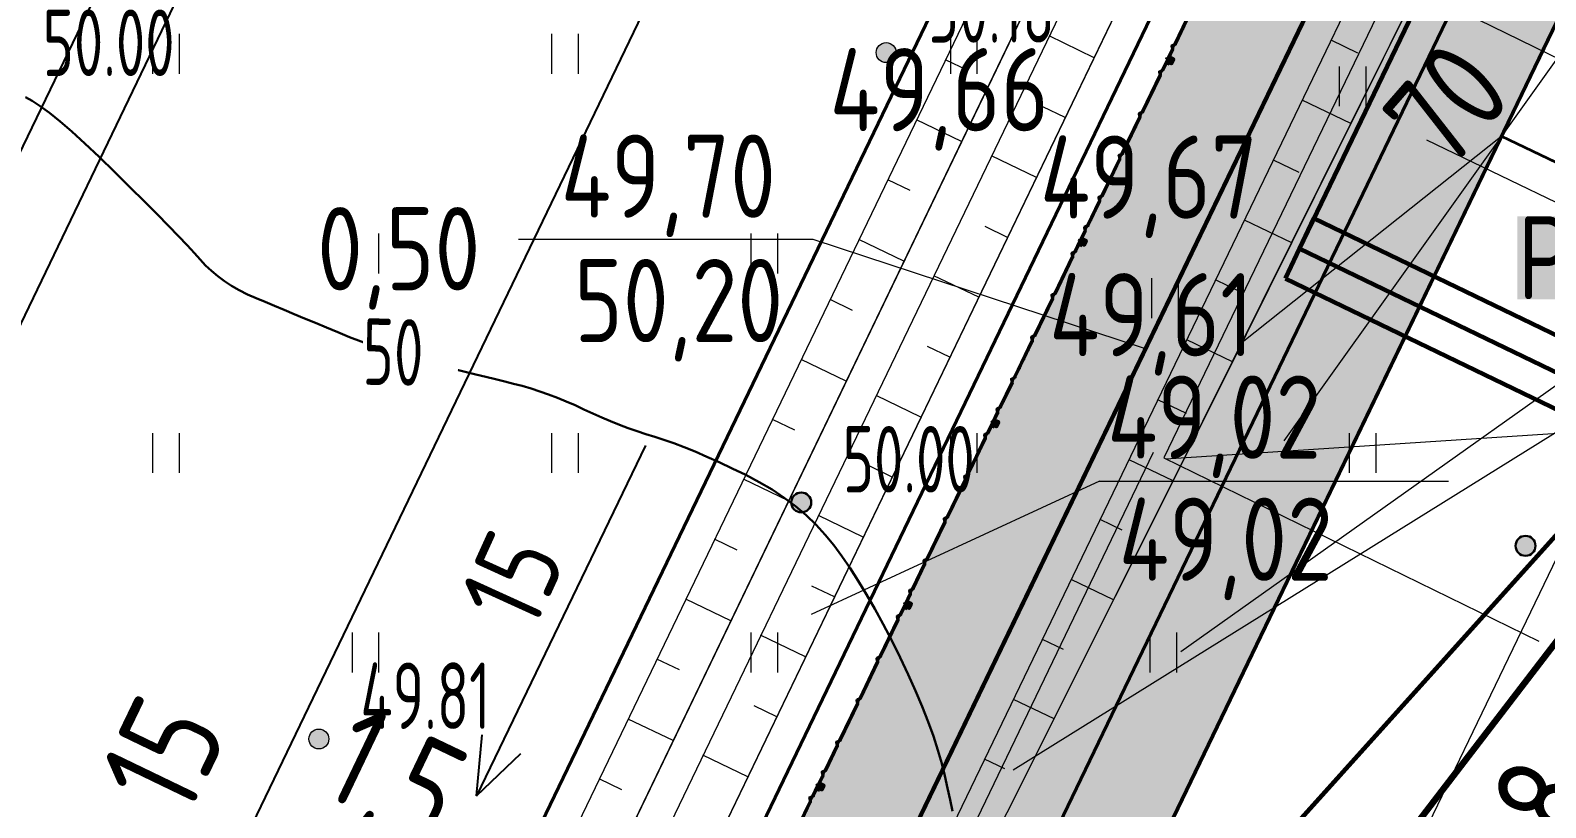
# Model space of a CAD drawing. Extents: x 1098675 to 1099684, y 381052 to 381453.
# Drawn here: x 1099215.96 to 1099238.75, y 381366.97 to 381378.65 of the extents above; entities that cross this region are included whole.
import ezdxf
from ezdxf.enums import TextEntityAlignment as Align

# ---------------------------------------------------------------- set-up
doc = ezdxf.new("R2010")
doc.units = 0
doc.header["$MEASUREMENT"] = 0
doc.set_wipeout_variables(frame=1)
doc.header["$PDMODE"] = 34
doc.header["$PDSIZE"] = -1
doc.linetypes.add('Территория ПС Мелитопольская$0$GOST2.303 5', pattern=[24, 20, -1.5, 1, -1.5])
doc.layers.get('0').update_dxf_attribs({"linetype": 'CONTINUOUS', "lineweight": 0})
doc.layers.get('Defpoints').update_dxf_attribs({"color": 252, "linetype": 'CONTINUOUS'})
for name, color, linetype, lineweight in [('Горизонтали утолщенные', 32, 'CONTINUOUS', 30), ('ГП', 7, 'CONTINUOUS', 20), ('ГП-ВП', 7, 'CONTINUOUS', 20), ('ГП-ВП вар.1', 7, 'CONTINUOUS', 0), ('ГП-площади', 252, 'CONTINUOUS', 0), ('ГП_БЛАГОУСТРОЙСТВО_ огражднение', 5, 'ограждение2', 30), ('ГП_БЛАГОУСТРОЙСТВО_озеленение', 73, 'CONTINUOUS', 5), ('ГП_БЛАГОУСТРОЙСТВО_проезд', 7, 'CONTINUOUS', 40), ('ГП_БЛАГОУСТРОЙСТВО_тропа обхода по смежному титулу', 56, 'CONTINUOUS', 20), ('ГП_ГРАНИЦА_проект работ', 12, 'МИП_Граница_работ', 40), ('ГП_ТЕКСТ_размеры', 7, 'CONTINUOUS', 5), ('Разбивочный Благоустройство', 7, 'CONTINUOUS', 20), ('Съемка', 253, 'CONTINUOUS', 20), ('Территория ПС Мелитопольская$0$0.2 Внешнее ограждение', 5, 'CONTINUOUS', 40), ('Тропа обхода предв.', 7, 'CONTINUOUS', 0)]:
    doc.layers.add(name, color=color, linetype=linetype, lineweight=lineweight)
for name, color, linetype in [('ГП_Текст', 7, 'CONTINUOUS'), ('Территория ПС Мелитопольская$0$0.4 Тропа обхода', 8, 'CONTINUOUS'), ('Территория ПС Мелитопольская$0$3_Осевая', 3, 'Территория ПС Мелитопольская$0$GOST2.303 5'), ('Территория ПС Мелитопольская$0$5_Заштрих', 6, 'CONTINUOUS')]:
    doc.layers.add(name, color=color, linetype=linetype)
doc.styles.add('GOST 2.304', font='GOST2304A.ttf', dxfattribs={"height": 1.25})
doc.styles.add('TOPO_D431', font='GOST2304A.ttf')
doc.styles.add('БЭИП (ГОСТ 2.304)', font='GOST2304A.ttf', dxfattribs={"height": 1.25})
doc.styles.add('ГОСТ', font='GOST2304A.ttf', dxfattribs={"height": 2.5})
doc.styles.add('ГОСТ 2.304', font='GOST2304A.ttf')
doc.styles.add('Территория ПС Мелитопольская$0$Standard', font='GOST2304A.ttf')
doc.linetypes.add('МИП_Граница_работ', pattern='A,10,-1.197667,[133,ltypeshp,S=0.35,R=0,X=0,Y=0],-0.044784,[133,ltypeshp,S=0.3,R=0,X=0,Y=0],-0.054403,[133,ltypeshp,S=0.24,R=0,X=0,Y=0],-0.071522,[133,ltypeshp,S=0.17,R=0,X=0,Y=0],-0.071361,[133,ltypeshp,S=0.1,R=0,X=0,Y=0],-1.662597,[133,ltypeshp,S=0.35,R=0,X=0,Y=0],-0.044784,[133,ltypeshp,S=0.3,R=0,X=0,Y=0],-0.054403,[133,ltypeshp,S=0.24,R=0,X=0,Y=0],-0.071522,[133,ltypeshp,S=0.17,R=0,X=0,Y=0],-0.071361,[133,ltypeshp,S=0.1,R=0,X=0,Y=0],-1.655597', length=15.000001)
doc.linetypes.add('ограждение2', pattern='A,0.25,-0.1,[132,ltypeshp.shx,S=0.1,R=0,X=-0.1,Y=0],-0.1,1', length=1.45)
doc.dimstyles.new('ISO-25', dxfattribs={"dimtxt": 1.5, "dimasz": 1.5, "dimexe": 1.25, "dimexo": 0, "dimtad": 1, "dimtxsty": 'TOPO_D431', "dimcen": 2.5, "dimazin": 0, "dimtfac": 1, "dimtmove": 0, "dimatfit": 3, "dimfxl": 1, "dimarcsym": 0})

# ---------------------------------------------------------------- blocks, each defined once
blk = doc.blocks.new('*D4')
at = {"layer": 'Defpoints', "color": 0, "linetype": 'Continuous', "lineweight": 60, "transparency": 16777216}
for p in [(1099229.137, 381361.951), (1099228.924, 381361.504), (1099230.277, 381360.857)]:
    blk.add_point(p, dxfattribs=at)
at = {"layer": 'Разбивочный Благоустройство', "color": 0, "linetype": 'Continuous', "lineweight": -2, "transparency": 16777216}
for p, q in [((1099227.784, 381362.598), (1099219.41, 381366.601)), ((1099228.924, 381361.504), (1099229.676, 381363.078)), ((1099230.277, 381360.857), (1099231.03, 381362.431)), ((1099230.491, 381361.304), (1099229.137, 381361.951)), ((1099231.844, 381360.657), (1099233.197, 381360.01))]:
    blk.add_line(p, q, dxfattribs=at)
at = {"layer": 'Разбивочный Благоустройство', "color": 0, "linetype": 'Continuous', "lineweight": 60, "transparency": 16777216}
for points in [[(1099227.892, 381362.823), (1099227.676, 381362.372), (1099229.137, 381361.951)], [(1099231.952, 381360.882), (1099231.736, 381360.431), (1099230.491, 381361.304)]]:
    blk.add_solid(points, dxfattribs=at)
at = {"layer": 'Разбивочный Благоустройство', "color": 0, "linetype": 'Continuous', "lineweight": 5, "transparency": 16777216, "insert": (1099221.389, 381367.304), "char_height": 1.5, "attachment_point": 5, "rotation": 334.4476, "style": 'TOPO_D431'}
blk.add_mtext('1,5', dxfattribs=at)
blk = doc.blocks.new('*D17')
at = {"layer": 'Defpoints', "color": 0, "linetype": 'Continuous', "lineweight": 60, "transparency": 16777216}
for p in [(1099238.075, 381377.062), (1099243.755, 381374.329), (1099230.27, 381360.843)]:
    blk.add_point(p, dxfattribs=at)
at = {"layer": 'ГП_ТЕКСТ_размеры', "color": 0, "linetype": 'Continuous', "lineweight": -2, "transparency": 16777216}
for p, q in [((1099238.075, 381377.062), (1099244.881, 381373.787)), ((1099236.6, 381359.461), (1099243.104, 381372.978)), ((1099230.27, 381360.843), (1099237.076, 381357.568))]:
    blk.add_line(p, q, dxfattribs=at)
at = {"layer": 'ГП_ТЕКСТ_размеры', "color": 0, "linetype": 'Continuous', "lineweight": 60, "transparency": 16777216}
for points in [[(1099242.879, 381373.086), (1099243.329, 381372.869), (1099243.755, 381374.329)], [(1099236.374, 381359.57), (1099236.825, 381359.353), (1099235.949, 381358.11)]]:
    blk.add_solid(points, dxfattribs=at)
at = {"layer": 'ГП_ТЕКСТ_размеры', "color": 0, "linetype": 'Continuous', "lineweight": 5, "transparency": 16777216, "insert": (1099238.612, 381366.816), "char_height": 1.5, "attachment_point": 5, "rotation": 64.3023, "style": 'TOPO_D431'}
blk.add_mtext('18', dxfattribs=at)
blk = doc.blocks.new('стрелка уклона')
at = {"layer": 'ГП-ВП', "color": 7, "linetype": 'Continuous', "lineweight": 25}
for p, q in [((269.759, 429.081), (271.487, 429.725)), ((269.759, 429.081), (271.487, 428.436)), ((281.459, 429.081), (269.759, 429.081))]:
    blk.add_line(p, q, dxfattribs=at)
blk = doc.blocks.new('*D32')
at = {"layer": 'Defpoints', "color": 0, "linetype": 'Continuous', "lineweight": 60, "transparency": 16777216}
for p in [(1099229.11, 381404.375), (1099255.802, 381391.484), (1099214.88, 381306.752)]:
    blk.add_point(p, dxfattribs=at)
at = {"layer": 'ГП-ВП', "color": 0, "linetype": 'Continuous', "lineweight": -2, "transparency": 16777216}
for p, q in [((1099255.802, 381391.484), (1099227.984, 381404.918)), ((1099188.841, 381320.994), (1099228.458, 381403.024)), ((1099214.88, 381306.752), (1099187.063, 381320.187))]:
    blk.add_line(p, q, dxfattribs=at)
at = {"layer": 'ГП-ВП', "color": 0, "linetype": 'Continuous', "lineweight": 60, "transparency": 16777216}
for points in [[(1099228.232, 381403.133), (1099228.683, 381402.915), (1099229.11, 381404.375)], [(1099188.616, 381321.103), (1099189.066, 381320.885), (1099188.189, 381319.643)]]:
    blk.add_solid(points, dxfattribs=at)
at = {"layer": 'ГП-ВП', "color": 0, "linetype": 'Continuous', "lineweight": 20, "transparency": 16777216, "insert": (1099207.309, 381362.656), "char_height": 1.5, "attachment_point": 5, "rotation": 64.2216, "style": 'TOPO_D431'}
blk.add_mtext('94,1', dxfattribs=at)
blk = doc.blocks.new('Территория ПС Мелитопольская$0$Панель_Н3030_150_сбоку')
for p, q in [((5, 0), (10, 0)), ((5, 0), (5, -185)), ((10, 0), (10, -185)), ((7, -190), (34, -223)), ((34, -227), (7, -260)), ((38, -220), (11, -187)), ((5, -265), (5, -885)), ((10, -265), (10, -885)), ((11, -263), (38, -230)), ((7, -890), (34, -923)), ((38, -920), (11, -887)), ((5, -965), (5, -1585)), ((34, -927), (7, -960)), ((10, -965), (10, -1585)), ((11, -963), (38, -930)), ((7, -1590), (34, -1623)), ((38, -1620), (11, -1587)), ((5, -1665), (5, -2285)), ((34, -1627), (7, -1660)), ((10, -1665), (10, -2285)), ((11, -1663), (38, -1630)), ((5, -2365), (5, -2785)), ((7, -2290), (34, -2323)), ((34, -2327), (7, -2360)), ((10, -2365), (10, -2785)), ((38, -2320), (11, -2287)), ((11, -2363), (38, -2330)), ((5, -2865), (5, -3030)), ((7, -2790), (34, -2823)), ((34, -2827), (7, -2860)), ((10, -2865), (10, -3030)), ((38, -2820), (11, -2787)), ((11, -2863), (38, -2830)), ((5, -3030), (10, -3030))]:
    blk.add_line(p, q)
for centre in [(3, -25), (3, -175), (33, -225), (3, -275), (3, -425), (3, -575), (3, -725), (3, -875), (3, -975), (3, -1125), (33, -925), (3, -1275), (3, -1425), (3, -1575), (3, -1675), (3, -1825), (33, -1625), (3, -1975), (3, -2125), (3, -2275), (3, -2375), (33, -2325), (3, -2525), (3, -2675), (3, -2775), (3, -2875), (33, -2825), (3, -3025)]:
    blk.add_circle(centre, 2.5)
for centre, radius, start, end in [((13, -185), 7.5, 180, 219.486), ((13, -185), 2.5, 180, 219.486), ((33, -225), 7.5, 320.514, 39.486), ((13, -265), 7.5, 140.514, 180), ((13, -265), 2.5, 140.514, 180), ((13, -885), 7.5, 180, 219.486), ((13, -885), 2.5, 180, 219.486), ((13, -965), 7.5, 140.514, 180), ((13, -965), 2.5, 140.514, 180), ((33, -925), 7.5, 320.514, 39.486), ((13, -1585), 7.5, 180, 219.486), ((13, -1585), 2.5, 180, 219.486), ((13, -1665), 7.5, 140.514, 180), ((13, -1665), 2.5, 140.514, 180), ((33, -1625), 7.5, 320.514, 39.486), ((13, -2285), 7.5, 180, 219.486), ((13, -2365), 7.5, 140.514, 180), ((13, -2285), 2.5, 180, 219.486), ((13, -2365), 2.5, 140.514, 180), ((33, -2325), 7.5, 320.514, 39.486), ((13, -2785), 7.5, 180, 219.486), ((13, -2865), 7.5, 140.514, 180), ((13, -2785), 2.5, 180, 219.486), ((13, -2865), 2.5, 140.514, 180), ((33, -2825), 7.5, 320.514, 39.486)]:
    blk.add_arc(centre, radius, start, end)
blk = doc.blocks.new('*U75')
at = {"layer": 'Территория ПС Мелитопольская$0$5_Заштрих'}
h = blk.add_hatch(dxfattribs=at)
h.set_pattern_fill('ANSI31', color=256)
h.set_pattern_definition([(45, (-3717.2358, -503.4625), (-2.245064, 2.245064), [])])
edge = h.paths.add_edge_path()
edge.add_line((-40, 34), (-40, -34))
edge.add_arc((-34, -34), 6, 180, 270)
edge.add_line((-34, -40), (34, -40))
edge.add_arc((34, -34), 6, 270, 360)
edge.add_line((40, -34), (40, 34))
edge.add_arc((34, 34), 6, 0, 90)
edge.add_line((34, 40), (-34, 40))
edge.add_arc((-34, 34), 6, 90, 180)
edge = h.paths.add_edge_path(flags=16)
edge.add_line((-37, 34), (-37, -34))
edge.add_arc((-34, -34), 3, 180, 270)
edge.add_line((-34, -37), (34, -37))
edge.add_arc((34, -34), 3, 270, 360)
edge.add_line((37, -34), (37, 34))
edge.add_arc((34, 34), 3, 360, 450)
edge.add_line((34, 37), (-34, 37))
edge.add_arc((-34, 34), 3, 90, 180)
for points in [[(34, 40), (-34, 40, 0.414214), (-40, 34), (-40, -34, 0.414214), (-34, -40), (34, -40, 0.414214), (40, -34), (40, 34, 0.414214)], [(34, 37), (-34, 37, 0.414214), (-37, 34), (-37, -34, 0.414214), (-34, -37), (34, -37, 0.414214), (37, -34), (37, 34, 0.414214)]]:
    blk.add_lwpolyline(points, format="xyb", close=True)
at = {"layer": 'Территория ПС Мелитопольская$0$3_Осевая'}
for p, q in [((-80, 0), (80, 0)), ((0, -80), (0, 80))]:
    blk.add_line(p, q, dxfattribs=at)
at = {"style": 'Территория ПС Мелитопольская$0$Standard', "flags": 9}
for tag, p in [('НАИМЕНОВАНИЕ', (71, -97)), ('ЕД.ИЗМ', (71, -177))]:
    blk.add_attdef(tag, p, '', height=50, dxfattribs=at)
blk = doc.blocks.new('*U50')
at = {"xscale": -1}
for name, p, rotation in [('Территория ПС Мелитопольская$0$Панель_Н3030_150_сбоку', (32871, 74906), 336.3131653435842), ('Территория ПС Мелитопольская$0$Панель_Н3030_150_сбоку', (31653, 72131), 336.3131653435842), ('*U75', (31685, 72117), 246.3131653435841), ('Территория ПС Мелитопольская$0$Панель_Н3030_150_сбоку', (30436, 69356), 336.3131653435842), ('*U75', (30468, 69342), 246.3131653435841), ('Территория ПС Мелитопольская$0$Панель_Н3030_150_сбоку', (29219, 66582), 336.3131653435842), ('*U75', (29251, 66568), 246.3131653435841), ('Территория ПС Мелитопольская$0$Панель_Н3030_150_сбоку', (28002, 63807), 336.3131653435842), ('*U75', (28034, 63793), 246.3131653435841), ('*U75', (26816, 61018), 246.3131653435841), ('Территория ПС Мелитопольская$0$Панель_Н3030_150_сбоку', (26784, 61032), 336.3131653435842)]:
    blk.add_blockref(name, p, dxfattribs=dict(at, rotation=rotation))
blk = doc.blocks.new('Территория ПС Мелитопольская')
at = {"layer": 'Территория ПС Мелитопольская$0$0.4 Тропа обхода', "transparency": 33554534}
h = blk.add_hatch(color=256, dxfattribs=at)
h.dxf.hatch_style = 1
h.paths.add_polyline_path([(729104, 602832), (729225, 603130), (733466, 601233), (733380, 601036), (762579, 588771), (774045, 583823), (773675, 582825), (784155, 578208), (783870, 577056), (802583, 568921), (804433, 560231), (805151, 559888), (804505, 558535), (805975, 557904), (806369, 558822), (803976, 570060), (785748, 577984), (786028, 579117), (776266, 583536), (776626, 584530), (770978, 586532), (638012, 642832), (586836, 526190), (607888, 516968), (608530, 518433), (588945, 527013), (638843, 640743)])
at = {"layer": 'Территория ПС Мелитопольская$0$0.4 Тропа обхода'}
blk.add_lwpolyline([(729104, 602832), (638843, 640743), (588945, 527013), (608530, 518433), (607888, 516968), (586836, 526190), (638012, 642832), (770978, 586532), (776626, 584530), (776266, 583536), (786028, 579117), (785748, 577984), (803976, 570060), (806369, 558822), (805975, 557904), (804505, 558535)], dxfattribs=at)
at = {"layer": 'Территория ПС Мелитопольская$0$0.2 Внешнее ограждение'}
blk.add_blockref('*U50', (586859, 526239), dxfattribs=at)
blk = doc.blocks.new('*D110')
at = {"layer": 'Defpoints', "color": 0, "linetype": 'Continuous', "lineweight": 60, "transparency": 16777216}
for p in [(1099245.881, 381393.282), (1099251.56, 381390.549), (1099238.075, 381377.062)]:
    blk.add_point(p, dxfattribs=at)
at = {"layer": 'ГП_ТЕКСТ_размеры', "color": 0, "linetype": 'Continuous', "lineweight": -2, "transparency": 16777216}
for p, q in [((1099245.881, 381393.282), (1099252.686, 381390.007)), ((1099244.405, 381375.681), (1099250.909, 381389.197)), ((1099238.075, 381377.062), (1099244.881, 381373.787))]:
    blk.add_line(p, q, dxfattribs=at)
at = {"layer": 'ГП_ТЕКСТ_размеры', "color": 0, "linetype": 'Continuous', "lineweight": 60, "transparency": 16777216}
for points in [[(1099250.684, 381389.306), (1099251.135, 381389.089), (1099251.56, 381390.549)], [(1099244.18, 381375.789), (1099244.63, 381375.573), (1099243.755, 381374.329)]]:
    blk.add_solid(points, dxfattribs=at)
at = {"layer": 'ГП_ТЕКСТ_размеры', "color": 0, "linetype": 'Continuous', "lineweight": 5, "transparency": 16777216, "insert": (1099245.547, 381381.226), "char_height": 1.5, "attachment_point": 5, "rotation": 64.3023, "style": 'TOPO_D431'}
blk.add_mtext('18', dxfattribs=at)
blk = doc.blocks.new('*D111')
at = {"layer": 'Defpoints', "color": 0, "lineweight": 60, "ltscale": 5.5, "transparency": 16777216}
for p in [(1099241.688, 381427.963), (1099255.548, 381421.287), (1099200.283, 381306.545)]:
    blk.add_point(p, dxfattribs=at)
at = {"layer": 'ГП_ТЕКСТ_размеры', "color": 0, "lineweight": -2, "ltscale": 5.5, "transparency": 16777216}
for p, q in [((1099255.548, 381421.287), (1099240.561, 381428.505)), ((1099187.073, 381314.572), (1099241.037, 381426.612)), ((1099200.283, 381306.545), (1099185.296, 381313.763))]:
    blk.add_line(p, q, dxfattribs=at)
at = {"layer": 'ГП_ТЕКСТ_размеры', "color": 0, "lineweight": 60, "ltscale": 5.5, "transparency": 16777216}
for points in [[(1099240.812, 381426.72), (1099241.262, 381426.503), (1099241.688, 381427.963)], [(1099186.848, 381314.681), (1099187.299, 381314.464), (1099186.423, 381313.221)]]:
    blk.add_solid(points, dxfattribs=at)
at = {"layer": 'ГП_ТЕКСТ_размеры', "color": 0, "ltscale": 5.5, "transparency": 16777216, "insert": (1099212.714, 381371.238), "char_height": 1.5, "attachment_point": 5, "rotation": 64.2824, "style": 'TOPO_D431'}
blk.add_mtext('127,36', dxfattribs=at)
blk = doc.blocks.new('*D166')
at = {"layer": 'Defpoints', "color": 0, "linetype": 'Continuous', "lineweight": 60, "transparency": 16777216}
for p in [(1099242.834, 381415.555), (1099254.032, 381410.158), (1099206.204, 381310.935)]:
    blk.add_point(p, dxfattribs=at)
at = {"layer": 'ГП_ТЕКСТ_размеры', "color": 0, "linetype": 'Continuous', "lineweight": -2, "transparency": 16777216}
for p, q in [((1099254.032, 381410.158), (1099241.708, 381416.098)), ((1099195.658, 381317.683), (1099242.183, 381414.204)), ((1099206.204, 381310.935), (1099193.88, 381316.875))]:
    blk.add_line(p, q, dxfattribs=at)
at = {"layer": 'ГП_ТЕКСТ_размеры', "color": 0, "linetype": 'Continuous', "lineweight": 60, "transparency": 16777216}
for points in [[(1099241.958, 381414.313), (1099242.408, 381414.096), (1099242.834, 381415.555)], [(1099195.433, 381317.792), (1099195.883, 381317.575), (1099195.006, 381316.332)]]:
    blk.add_solid(points, dxfattribs=at)
at = {"layer": 'ГП_ТЕКСТ_размеры', "color": 0, "linetype": 'Continuous', "transparency": 16777216, "insert": (1099217.58, 381366.59), "char_height": 1.5, "attachment_point": 5, "rotation": 64.2649, "style": 'TOPO_D431'}
blk.add_mtext('110,15', dxfattribs=at)
blk = doc.blocks.new('Откос')
at = {"layer": 'ГП', "color": 7, "linetype": 'Continuous', "lineweight": 20, "elevation": 32.542}
blk.add_lwpolyline([(1099155.692, 381356.073), (1099156.719, 381357.552), (1099159.492, 381363.216), (1099172.507, 381389.191), (1099181.796, 381407.897), (1099194.165, 381433.796), (1099216.709, 381423.45), (1099219.249, 381414.71), (1099220.322, 381410.546), (1099229.626, 381391.495), (1099230.139, 381391.746), (1099220.86, 381410.744), (1099217.372, 381424.054), (1099193.739, 381434.985), (1099155.692, 381356.073)], close=True, dxfattribs=at)
for points in [[(1099174.53, 381394.113), (1099174.127, 381394.308)], [(1099174.425, 381393.054), (1099173.692, 381393.407)], [(1099173.644, 381392.32), (1099173.258, 381392.506)], [(1099173.535, 381391.262), (1099172.824, 381391.605)], [(1099172.757, 381390.527), (1099172.389, 381390.705)], [(1099172.646, 381389.471), (1099171.955, 381389.804)], [(1099171.951, 381388.696), (1099171.521, 381388.903)], [(1099171.751, 381387.682), (1099171.087, 381388.002)], [(1099170.984, 381386.941), (1099170.652, 381387.101)], [(1099170.855, 381385.894), (1099170.218, 381386.201)], [(1099170.1, 381385.147), (1099169.784, 381385.3)], [(1099169.959, 381384.105), (1099169.349, 381384.399)], [(1099169.218, 381383.352), (1099168.915, 381383.498)]]:
    blk.add_lwpolyline(points, dxfattribs=at)
blk = doc.blocks.new('Съемка')
at = {"layer": 'Съемка', "linetype": 'Continuous', "lineweight": 20}
h = blk.add_hatch(color=8, dxfattribs=at)
h.dxf.hatch_style = 1
edge = h.paths.add_edge_path()
edge.add_arc((1099228.829, 381378.319), 0.15, 0, 360)
at = {"layer": 'Съемка', "linetype": 'Continuous', "lineweight": -2}
h = blk.add_hatch(color=8, dxfattribs=at)
h.dxf.hatch_style = 1
edge = h.paths.add_edge_path()
edge.add_arc((1099227.552, 381371.556), 0.15, 0, 360)
h = blk.add_hatch(color=8, dxfattribs=at)
h.dxf.hatch_style = 1
edge = h.paths.add_edge_path()
edge.add_arc((1099238.446, 381370.904), 0.15, 0, 360)
at = {"layer": 'Съемка', "linetype": 'Continuous', "lineweight": 20}
h = blk.add_hatch(color=8, dxfattribs=at)
h.dxf.hatch_style = 1
edge = h.paths.add_edge_path()
edge.add_arc((1099220.296, 381368), 0.15, 0, 360)
at = {"layer": 'Съемка', "color": 8, "lineweight": 30, "ltscale": 0.5, "flags": 128}
blk.add_lwpolyline([(1099215.884, 381377.649), (1099215.985, 381377.595), (1099216.105, 381377.516), (1099216.244, 381377.413), (1099216.403, 381377.284), (1099216.58, 381377.131), (1099216.776, 381376.953), (1099216.992, 381376.75), (1099217.226, 381376.523), (1099217.46, 381376.293), (1099217.673, 381376.081), (1099217.865, 381375.888), (1099218.036, 381375.714), (1099218.186, 381375.559), (1099218.315, 381375.423), (1099218.424, 381375.305), (1099218.511, 381375.207), (1099218.592, 381375.12), (1099218.679, 381375.037), (1099218.774, 381374.958), (1099218.875, 381374.884), (1099218.984, 381374.813), (1099219.099, 381374.747), (1099219.222, 381374.685), (1099219.351, 381374.628), (1099219.487, 381374.571), (1099219.628, 381374.512), (1099219.774, 381374.451), (1099219.925, 381374.388), (1099220.082, 381374.323), (1099220.244, 381374.255), (1099220.411, 381374.186), (1099220.583, 381374.114), (1099220.758, 381374.043), (1099220.933, 381373.975), (1099221.109, 381373.911), (1099221.285, 381373.851), (1099221.461, 381373.794), (1099221.638, 381373.741), (1099221.815, 381373.692), (1099221.992, 381373.646), (1099222.166, 381373.603), (1099222.335, 381373.561), (1099222.498, 381373.521), (1099222.655, 381373.482), (1099222.806, 381373.445), (1099222.952, 381373.409), (1099223.091, 381373.374), (1099223.225, 381373.341), (1099223.356, 381373.307), (1099223.488, 381373.268), (1099223.62, 381373.226), (1099223.752, 381373.18), (1099223.884, 381373.13), (1099224.017, 381373.076), (1099224.15, 381373.017), (1099224.283, 381372.955), (1099224.417, 381372.893), (1099224.55, 381372.834), (1099224.683, 381372.777), (1099224.817, 381372.724), (1099224.95, 381372.674), (1099225.083, 381372.627), (1099225.216, 381372.583), (1099225.349, 381372.542), (1099225.487, 381372.498), (1099225.634, 381372.447), (1099225.791, 381372.387), (1099225.957, 381372.32), (1099226.133, 381372.244), (1099226.318, 381372.161), (1099226.513, 381372.069), (1099226.717, 381371.97), (1099226.92, 381371.863), (1099227.113, 381371.749), (1099227.295, 381371.628), (1099227.466, 381371.499), (1099227.626, 381371.364), (1099227.775, 381371.221), (1099227.913, 381371.071), (1099228.041, 381370.915), (1099228.164, 381370.748), (1099228.287, 381370.569), (1099228.41, 381370.377), (1099228.535, 381370.172), (1099228.66, 381369.955), (1099228.785, 381369.725), (1099228.912, 381369.482), (1099229.038, 381369.227), (1099229.16, 381368.97), (1099229.271, 381368.723), (1099229.371, 381368.486), (1099229.461, 381368.259), (1099229.539, 381368.041), (1099229.607, 381367.832), (1099229.664, 381367.634), (1099229.711, 381367.445), (1099229.751, 381367.263), (1099229.79, 381367.086), (1099229.829, 381366.914)], dxfattribs=at)
at = {"layer": 'Съемка', "color": 8, "linetype": 'Continuous', "lineweight": 20}
for points in [[(1099217.8, 381378), (1099217.8, 381378.6)], [(1099218.2, 381378), (1099218.2, 381378.6)], [(1099223.8, 381378), (1099223.8, 381378.6)], [(1099224.2, 381378), (1099224.2, 381378.6)], [(1099229.8, 381378), (1099229.8, 381378.6)], [(1099230.2, 381378), (1099230.2, 381378.6)], [(1099235.649, 381377.512), (1099235.649, 381378.112)], [(1099236.049, 381377.512), (1099236.049, 381378.112)], [(1099220.8, 381375), (1099220.8, 381375.6)], [(1099221.2, 381375), (1099221.2, 381375.6)], [(1099226.8, 381375), (1099226.8, 381375.6)], [(1099227.2, 381375), (1099227.2, 381375.6)], [(1099232.824, 381374.328), (1099232.824, 381374.928)], [(1099233.224, 381374.328), (1099233.224, 381374.928)], [(1099217.8, 381372), (1099217.8, 381372.6)], [(1099218.2, 381372), (1099218.2, 381372.6)], [(1099223.8, 381372), (1099223.8, 381372.6)], [(1099224.2, 381372), (1099224.2, 381372.6)], [(1099229.8, 381372), (1099229.8, 381372.6)], [(1099230.2, 381372), (1099230.2, 381372.6)], [(1099235.8, 381372), (1099235.8, 381372.6)], [(1099236.2, 381372), (1099236.2, 381372.6)], [(1099220.8, 381369), (1099220.8, 381369.6)], [(1099221.2, 381369), (1099221.2, 381369.6)], [(1099226.8, 381369), (1099226.8, 381369.6)], [(1099227.2, 381369), (1099227.2, 381369.6)], [(1099232.8, 381369), (1099232.8, 381369.6)], [(1099233.2, 381369), (1099233.2, 381369.6)]]:
    blk.add_lwpolyline(points, dxfattribs=at)
for centre in [(1099228.829, 381378.319), (1099220.296, 381368)]:
    blk.add_circle(centre, 0.15, dxfattribs=at)
at = {"layer": 'Съемка', "color": 8, "linetype": 'Continuous', "lineweight": -2}
for centre in [(1099227.552, 381371.556), (1099238.446, 381370.904)]:
    blk.add_circle(centre, 0.15, dxfattribs=at)
at = {"layer": 'Съемка', "color": 8, "lineweight": 30, "style": 'ГОСТ', "width": 0.8}
for s, p in [('50.18', (1099229.454, 381378.469)), ('50.00', (1099216.142, 381377.967)), ('50.00', (1099228.177, 381371.706)), ('49.81', (1099220.921, 381368.15))]:
    blk.add_text(s, height=1, dxfattribs=at).set_placement(p)
at = {"color": 7, "true_color": 0xffffff}
blk.add_wipeout([(1099220.971, 381374.377), (1099222.404, 381374.345), (1099222.38, 381373.245), (1099220.946, 381373.277)], dxfattribs=at).dxf.layer = 'Съемка'
at = {"layer": 'Съемка', "color": 8, "linetype": 'Continuous', "lineweight": 30, "style": 'ГОСТ', "width": 0.8}
blk.add_text('50', height=1, rotation=358.74, dxfattribs=at).set_placement((1099220.958, 381373.827), align=Align.MIDDLE_LEFT)
at = {"color": 7, "true_color": 0xffffff}
blk.add_wipeout([(1099220.971, 381374.377), (1099222.404, 381374.345), (1099222.38, 381373.245), (1099220.946, 381373.277)], dxfattribs=at).translate(0, 0, -48).dxf.layer = 'Горизонтали утолщенные'
at = {"layer": 'Съемка', "color": 8, "linetype": 'Continuous', "lineweight": 30, "style": 'ГОСТ', "width": 0.8}
blk.add_text('50', height=1, rotation=358.74, dxfattribs=at).set_placement((1099220.958, 381373.827, -48), align=Align.MIDDLE_LEFT)
blk = doc.blocks.new('Канава')
at = {"layer": 'ГП', "color": 116, "linetype": 'Continuous', "lineweight": 20, "true_color": 0x136734, "elevation": 50.406}
for points in [[(1099251.984, 381424.431), (1099195.291, 381306.731)], [(1099252.528, 381423.83), (1099196.981, 381308.513)], [(1099252.89, 381423.43), (1099197.432, 381308.296)], [(1099253.433, 381422.83), (1099197.092, 381305.864)], [(1099231.957, 381378.243), (1099231.281, 381378.569)], [(1099230.059, 381378.048), (1099229.721, 381378.21)], [(1099231.523, 381377.342), (1099231.185, 381377.505)], [(1099229.963, 381376.984), (1099229.287, 381377.309)], [(1099231.089, 381376.441), (1099230.413, 381376.767)], [(1099229.191, 381376.246), (1099228.853, 381376.408)], [(1099230.655, 381375.541), (1099230.317, 381375.703)], [(1099229.095, 381375.182), (1099228.419, 381375.508)], [(1099230.221, 381374.64), (1099229.545, 381374.965)], [(1099228.323, 381374.444), (1099227.985, 381374.607)], [(1099229.787, 381373.739), (1099229.449, 381373.901)], [(1099228.227, 381373.38), (1099227.551, 381373.706)], [(1099229.353, 381372.838), (1099228.677, 381373.163)], [(1099227.455, 381372.642), (1099227.117, 381372.805)], [(1099228.919, 381371.937), (1099228.581, 381372.1)], [(1099227.359, 381371.578), (1099226.683, 381371.904)], [(1099228.485, 381371.036), (1099227.809, 381371.361)], [(1099226.587, 381370.84), (1099226.249, 381371.003)], [(1099228.051, 381370.135), (1099227.713, 381370.298)], [(1099226.491, 381369.776), (1099225.815, 381370.102)], [(1099227.617, 381369.234), (1099226.941, 381369.559)], [(1099225.719, 381369.038), (1099225.381, 381369.201)], [(1099227.183, 381368.333), (1099226.845, 381368.496)], [(1099225.623, 381367.975), (1099224.947, 381368.3)], [(1099226.749, 381367.432), (1099226.073, 381367.758)], [(1099224.851, 381367.236), (1099224.513, 381367.399)]]:
    blk.add_lwpolyline(points, dxfattribs=at)

msp = doc.modelspace()

# ---------------------------------------------------------------- block references
at = {"layer": 'Съемка', "color": 6, "lineweight": 30}
msp.add_blockref('Съемка', (0, 0), dxfattribs=at)

# ---------------------------------------------------------------- next in the draw order: hatches: boundary and pattern name
at = {"layer": 'ГП_БЛАГОУСТРОЙСТВО_озеленение', "linetype": 'Continuous'}
h = msp.add_hatch(dxfattribs=at)
h.set_pattern_fill('ANSI38', color=8, scale=3)
h.set_pattern_definition([(45, (0, 0), (-0.26516504294, 0.26516504294), []), (135, (0, 0), (-0.79549512883, 0.26516504294), [0.9375, -0.5625])])
h.paths.add_polyline_path([(1099270.819, 381410.438), (1099271.621, 381412.107), (1099254.879, 381419.85), (1099200.97, 381307.979), (1099219.183, 381299.202), (1099220.034, 381300.93, 0.415504), (1099219.337, 381302.939), (1099204.202, 381310.235), (1099255.936, 381417.559)])
at = {"layer": 'ГП_БЛАГОУСТРОЙСТВО_озеленение', "linetype": 'Continuous', "lineweight": 5, "ltscale": 1.5, "true_color": 0xcd6928}
h = msp.add_hatch(dxfattribs=at)
h.set_pattern_fill('HONEY', color=32, scale=2.5)
h.set_pattern_definition([(0, (-1.06672, 1.84678), (0.46875, 0.27063293868), [0.3125, -0.625]), (120, (-1.06672, 1.84678), (-0.46875, 0.27063293868), [0.3125, -0.625]), (60, (-1.06672, 1.84678), (1e-16, 0.541265877365), [-0.625, 0.3125])])
edge = h.paths.add_edge_path()
edge.add_line((1099219.337, 381302.939), (1099204.202, 381310.235))
edge.add_line((1099204.202, 381310.235), (1099226.566, 381356.63))
edge.add_line((1099226.566, 381356.63), (1099228.843, 381361.355))
edge.add_line((1099228.843, 381361.355), (1099255.936, 381417.559))
edge.add_line((1099255.936, 381417.559), (1099270.821, 381410.438))
edge.add_line((1099270.821, 381410.438), (1099268.91, 381406.445))
edge.add_line((1099268.91, 381406.445), (1099276.604, 381402.725))
edge.add_arc((1099273.557, 381396.423), 7, -25.7881, 64.1947, ccw=False)
edge.add_line((1099279.86, 381393.378), (1099275.944, 381385.272))
edge.add_line((1099275.944, 381385.272), (1099275.043, 381385.707))
edge.add_line((1099275.043, 381385.707), (1099278.959, 381393.813))
edge.add_arc((1099273.557, 381396.423), 6, 334.2119, 424.1947)
edge.add_line((1099276.169, 381401.824), (1099267.58, 381405.977))
edge.add_line((1099267.58, 381405.977), (1099269.487, 381409.966))
edge.add_line((1099269.487, 381409.966), (1099260.014, 381414.496))
edge.add_line((1099260.014, 381414.496), (1099257.211, 381408.637))
edge.add_line((1099257.211, 381408.637), (1099254.034, 381410.157))
edge.add_line((1099254.034, 381410.157), (1099238.095, 381377.07))
edge.add_line((1099238.095, 381377.07), (1099222.125, 381343.934))
edge.add_line((1099222.125, 381343.934), (1099213.44, 381325.935))
edge.add_line((1099213.44, 381325.935), (1099206.204, 381310.935))
edge.add_line((1099206.204, 381310.935), (1099222.661, 381303.002))
edge.add_line((1099222.661, 381303.002), (1099220.519, 381298.558))
edge.add_line((1099220.519, 381298.558), (1099219.185, 381299.201))
edge.add_line((1099219.185, 381299.201), (1099219.275, 381299.373))
edge.add_line((1099219.275, 381299.373), (1099220.034, 381300.93))
edge.add_arc((1099218.686, 381301.588), 1.5, 334.012, 424.2644)
at = {"layer": 'ГП_БЛАГОУСТРОЙСТВО_тропа обхода по смежному титулу', "linetype": 'Continuous'}
h = msp.add_hatch(dxfattribs=at)
h.set_pattern_fill('ANSI36', color=256, scale=2)
h.set_pattern_definition([(45, (0, 0), (0.13258252147, 0.486135912066), [0.625, -0.125, 0, -0.125])])
h.paths.add_polyline_path([(1099220.519, 381298.558), (1099200.974, 381307.977), (1099254.879, 381419.85), (1099278.977, 381408.705), (1099278.01, 381410.822), (1099254.141, 381421.959), (1099198.851, 381307.21), (1099219.825, 381297.118)])

# ---------------------------------------------------------------- next in the draw order: linework, layer by layer
at = {"linetype": 'Continuous', "lineweight": 60}
for points in [[(1099267.452, 381359.752), (1099235.046, 381375.37), (1099252.69, 381411.981), (1099255.431, 381410.659), (1099255.623, 381411.06)], [(1099234.834, 381374.922), (1099235.261, 381375.826)], [(1099249.677, 381368.875), (1099235.261, 381375.826)], [(1099234.834, 381374.922), (1099249.25, 381367.971)]]:
    msp.add_lwpolyline(points, dxfattribs=at)
at = {"layer": 'ГП', "color": 35, "linetype": 'Continuous', "true_color": 0xb07030}
msp.add_lwpolyline([(1099255.936, 381417.559), (1099204.202, 381310.235)], dxfattribs=at)
at = {"layer": 'ГП-ВП', "color": 4, "linetype": 'Continuous', "lineweight": 20}
msp.add_lwpolyline([(1099234.815, 381372.484), (1099247.99, 381390.919), (1099256.896, 381393.74)], dxfattribs=at)
at = {"layer": 'ГП-ВП', "color": 4, "linetype": 'Continuous', "lineweight": 100}
msp.add_lwpolyline([(1099255.802, 381391.484), (1099223.936, 381349.951)], dxfattribs=at)
at = {"layer": 'ГП-ВП', "color": 2, "linetype": 'Continuous', "lineweight": 20}
msp.add_lwpolyline([(1099255.275, 381390.377), (1099246.572, 381372.37), (1099236.963, 381377.002)], dxfattribs=at)
at = {"layer": 'ГП-ВП', "color": 2, "linetype": 'Continuous'}
for points in [[(1099239.949, 381386.642), (1099236.478, 381379.434), (1099242.119, 381376.678)], [(1099236.478, 381379.434), (1099233.006, 381372.227), (1099238.648, 381369.471)], [(1099233.038, 381372.211), (1099247.056, 381373.13)], [(1099232.847, 381372.305), (1099229.375, 381365.097), (1099235.017, 381362.341)]]:
    msp.add_lwpolyline(points, dxfattribs=at)
at = {"layer": 'ГП-ВП', "color": 3, "linetype": 'Continuous'}
msp.add_lwpolyline([(1099254.298, 381383.804), (1099251.945, 381382.564), (1099233.261, 381369.308)], dxfattribs=at)
at = {"layer": 'ГП-ВП', "color": 5, "linetype": 'Continuous'}
msp.add_lwpolyline([(1099230.741, 381367.534), (1099251.35, 381380.356)], dxfattribs=at)
at = {"layer": 'ГП-ВП', "color": 0, "linetype": 'ByBlock', "lineweight": 18}
for points in [[(1099232.038, 381371.874), (1099227.703, 381369.872)], [(1099232.038, 381371.874), (1099237.286, 381371.874)]]:
    msp.add_lwpolyline(points, dxfattribs=at)
at = {"layer": 'ГП-ВП вар.1', "color": 5, "linetype": 'Continuous', "lineweight": 60}
msp.add_lwpolyline([(1099256.436, 381390.544), (1099230.887, 381362.153)], dxfattribs=at)
at = {"layer": 'ГП-ВП вар.1', "color": 5, "linetype": 'Continuous', "lineweight": 20}
msp.add_lwpolyline([(1099238.095, 381377.07), (1099234.185, 381373.959)], dxfattribs=at)
at = {"layer": 'ГП-ВП вар.1', "color": 0, "linetype": 'ByBlock', "lineweight": 18}
for points in [[(1099223.3, 381375.512), (1099227.728, 381375.512)], [(1099227.728, 381375.512), (1099232.723, 381373.869)]]:
    msp.add_lwpolyline(points, dxfattribs=at)
at = {"layer": 'ГП-площади', "color": 1, "linetype": 'Continuous', "lineweight": 20}
msp.add_lwpolyline([(1099195.291, 381306.731), (1099196.981, 381308.513), (1099252.529, 381423.832), (1099254.149, 381424.421), (1099310.528, 381398.154), (1099310.317, 381397.701), (1099254.126, 381423.88), (1099252.89, 381423.43), (1099197.432, 381308.296), (1099197.112, 381305.903), (1099253.433, 381422.83), (1099254.091, 381423.069), (1099310.68, 381396.704), (1099311.525, 381398.517), (1099254.184, 381425.232), (1099251.984, 381424.431), (1099195.291, 381306.731)], close=True, dxfattribs=at)
at = {"layer": 'ГП-площади', "color": 1, "linetype": 'Continuous'}
msp.add_lwpolyline([(1099254.879, 381419.85), (1099200.97, 381307.979), (1099219.183, 381299.202), (1099219.183, 381299.202), (1099220.034, 381300.93, 0.415504), (1099219.337, 381302.939), (1099204.202, 381310.235), (1099255.936, 381417.559)], format="xyb", dxfattribs=at)
at = {"layer": 'ГП-площади', "color": 3, "linetype": 'Continuous', "lineweight": 20}
msp.add_lwpolyline([(1099291.021, 381375.693), (1099291.533, 381375.943), (1099282.254, 381394.941), (1099278.767, 381408.251), (1099255.134, 381419.182), (1099217.087, 381340.27), (1099218.114, 381341.749), (1099221.497, 381348.631), (1099227.769, 381361.149), (1099230.457, 381366.514), (1099232.249, 381370.091), (1099233.145, 381371.879), (1099235.82, 381377.251), (1099237.599, 381380.833), (1099241.157, 381387.999), (1099243.807, 381393.383), (1099245.53, 381396.992), (1099246.392, 381398.797), (1099255.56, 381417.993), (1099278.104, 381407.647), (1099280.477, 381399.481), (1099281.717, 381394.743), (1099291.021, 381375.693)], close=True, dxfattribs=at)
at = {"layer": 'ГП-площади', "color": 1, "linetype": 'Continuous', "lineweight": 40}
msp.add_lwpolyline([(1099254.034, 381410.157), (1099206.208, 381310.942), (1099222.665, 381303.011), (1099220.519, 381298.558), (1099220.519, 381298.558), (1099219.189, 381299.214), (1099220.034, 381300.93, 0.417866), (1099219.337, 381302.939), (1099204.202, 381310.235), (1099255.936, 381417.559)], format="xyb", dxfattribs=at)
msp.add_lwpolyline([(1099158.184, 381169.199), (1099222.661, 381303.002), (1099206.208, 381310.942), (1099213.433, 381325.921), (1099254.034, 381410.157)], dxfattribs=at)
at = {"layer": 'ГП_БЛАГОУСТРОЙСТВО_ огражднение', "color": 5, "linetype": 'ограждение2', "ltscale": 3}
msp.add_lwpolyline([(1099278.01, 381410.822), (1099278.01, 381410.822), (1099254.121, 381421.952), (1099198.861, 381307.231), (1099218.489, 381297.761)], dxfattribs=at)
at = {"layer": 'ГП_БЛАГОУСТРОЙСТВО_проезд', "linetype": 'Continuous'}
msp.add_line((1099230.277, 381360.857), (1099253.901, 381409.883), dxfattribs=at)
at = {"layer": 'ГП_БЛАГОУСТРОЙСТВО_проезд', "linetype": 'Continuous', "lineweight": 5}
msp.add_line((1099241.241, 381375.554), (1099238.095, 381377.07), dxfattribs=at)
at = {"layer": 'ГП_БЛАГОУСТРОЙСТВО_проезд', "linetype": 'Continuous'}
msp.add_lwpolyline([(1099254.033, 381410.157), (1099206.208, 381310.942)], dxfattribs=at)
at = {"layer": 'ГП_БЛАГОУСТРОЙСТВО_проезд', "linetype": 'Continuous', "lineweight": 5}
msp.add_lwpolyline([(1099249.054, 381391.761), (1099216.585, 381324.41)], dxfattribs=at)
at = {"layer": 'ГП_БЛАГОУСТРОЙСТВО_тропа обхода по смежному титулу', "linetype": 'Continuous'}
msp.add_lwpolyline([(1099220.519, 381298.558), (1099200.974, 381307.977), (1099254.879, 381419.85), (1099278.977, 381408.705), (1099278.01, 381410.822), (1099254.141, 381421.959), (1099198.851, 381307.21), (1099219.825, 381297.118)], close=True, dxfattribs=at)
at = {"layer": 'ГП_ГРАНИЦА_проект работ', "linetype": 'МИП_Граница_работ', "ltscale": 0.4}
msp.add_lwpolyline([(1099194.623, 381306.498), (1099197.326, 381305.196), (1099253.796, 381422.43), (1099254.067, 381422.529), (1099310.922, 381396.04), (1099312.189, 381398.759), (1099254.208, 381425.773), (1099251.622, 381424.831)], close=True, dxfattribs=at)
msp.add_lwpolyline([(1099173.854, 381178.786), (1099228.953, 381292.771), (1099225.374, 381294.496), (1099226.05, 381295.898), (1099226.05, 381295.898), (1099229.482, 381302.891), (1099237.551, 381299.051), (1099234.157, 381291.998), (1099301.518, 381259.586), (1099320.223, 381299.995), (1099274.482, 381321.132), (1099286.423, 381345.285), (1099292.53, 381356.818), (1099295.109, 381369.148), (1099283.365, 381395.101), (1099283.365, 381395.101), (1099279.178, 381408.609), (1099254.879, 381419.85), (1099200.973, 381307.977), (1099220.356, 381298.624), (1099219.629, 381297.212), (1099216.36, 381298.795), (1099202.66, 381270.59)], dxfattribs=at)

# ---------------------------------------------------------------- next in the draw order: block references
at = {"layer": 'ГП', "color": 1, "linetype": 'Continuous', "lineweight": 20}
for name, p in [('Канава', (0, 0)), ('Откос', (61.395, -15.803))]:
    msp.add_blockref(name, p, dxfattribs=at)
at = {"layer": 'ГП-ВП', "lineweight": 20, "xscale": 0.4999999999999998, "yscale": 0.4999999999999998, "zscale": 0.4999999999999998, "rotation": 64.27149501385972}
msp.add_blockref('стрелка уклона', (1099357.388, 381152.503), dxfattribs=at)
at = {"layer": 'Тропа обхода предв.', "xscale": 0.001, "yscale": 0.001, "zscale": 0.001, "rotation": 357.9626094329727}
msp.add_blockref('Территория ПС Мелитопольская', (1098593.679, 380802.216), dxfattribs=at)

# ---------------------------------------------------------------- next in the draw order: texts
at = {"layer": 'ГП-ВП', "color": 3, "lineweight": 20, "insert": (1099227.978, 381378.387), "char_height": 1.25, "width": 4.51737, "attachment_point": 1, "style": 'GOST 2.304'}
msp.add_mtext('49,66', dxfattribs=at)
at = {"layer": 'ГП-ВП', "color": 4, "lineweight": 20, "char_height": 1.25, "width": 4.51737, "attachment_point": 1, "style": 'GOST 2.304'}
for s, insert in [('49,67', (1099231.142, 381377.073)), ('49,61', (1099231.28, 381375.004))]:
    msp.add_mtext(s, dxfattribs=dict(at, insert=insert))
at = {"layer": 'ГП-ВП', "color": 1, "lineweight": 20, "insert": (1099232.153, 381373.464), "char_height": 1.25, "width": 4.51737, "attachment_point": 1, "style": 'GOST 2.304'}
msp.add_mtext('49,02', dxfattribs=at)
at = {"layer": 'ГП-ВП', "lineweight": 20, "insert": (1099232.327, 381371.628), "char_height": 1.25, "width": 4.51737, "attachment_point": 1, "style": 'GOST 2.304'}
msp.add_mtext('49,02', dxfattribs=at)
at = {"layer": 'ГП-ВП', "color": 7, "lineweight": 20, "insert": (1099222.38, 381370.104), "char_height": 1.25, "width": 2.17057, "attachment_point": 1, "rotation": 65.513, "style": 'GOST 2.304'}
msp.add_mtext('15', dxfattribs=at)
at = {"layer": 'ГП-ВП вар.1', "color": 5, "linetype": 'Continuous', "lineweight": 20, "insert": (1099236.221, 381377.408), "char_height": 1.4, "attachment_point": 1, "rotation": 48.9502, "style": 'ГОСТ 2.304'}
msp.add_mtext_dynamic_manual_height_columns('70', width=2.20093, gutter_width=4.5, heights=[0], dxfattribs=at)
at = {"layer": 'ГП-ВП вар.1', "color": 1, "lineweight": 20, "insert": (1099223.934, 381377.087), "char_height": 1.25, "width": 4.51737, "attachment_point": 1, "style": 'GOST 2.304'}
msp.add_mtext('49,70', dxfattribs=at)
at = {"layer": 'ГП-ВП вар.1', "lineweight": 20, "insert": (1099224.136, 381375.216), "char_height": 1.25, "width": 4.51737, "attachment_point": 1, "style": 'GOST 2.304'}
msp.add_mtext('50,20', dxfattribs=at)
at = {"layer": 'ГП-площади', "color": 3, "lineweight": 20, "insert": (1099220.269, 381375.996), "char_height": 1.25, "width": 4.51737, "attachment_point": 1, "style": 'GOST 2.304'}
msp.add_mtext('0,50', dxfattribs=at)
at = {"layer": 'ГП_Текст', "insert": (1099238.324, 381375.859), "char_height": 1.25, "attachment_point": 1, "style": 'БЭИП (ГОСТ 2.304)', "bg_fill": 1, "box_fill_scale": 1, "bg_fill_color": 7, "bg_fill_true_color": 16777215, "bg_fill_transparency": 0}
msp.add_mtext_dynamic_manual_height_columns('Р3м.м', width=1.25, gutter_width=7.5, heights=[0], dxfattribs=at)

# ---------------------------------------------------------------- next in the draw order: dimensions: what is measured, and where the dimension line sits
at = {"layer": 'ГП-ВП', "color": 5, "linetype": 'Continuous', "lineweight": 20}
dim = msp.add_aligned_dim(p1=(1099214.88, 381306.752), p2=(1099255.802, 381391.484), distance=29.642, dimstyle='ISO-25', dxfattribs=at)
dim.commit()
dim.dimension.update_dxf_attribs({"geometry": '*D32', "text_midpoint": (1099207.309, 381362.656)})
at = {"layer": 'ГП_ТЕКСТ_размеры', "color": 7, "ltscale": 5.5}
dim = msp.add_aligned_dim(p1=(1099200.283, 381306.545), p2=(1099255.548, 381421.287), distance=15.385, dimstyle='ISO-25', dxfattribs=at)
dim.commit()
dim.dimension.update_dxf_attribs({"geometry": '*D111', "text_midpoint": (1099212.714, 381371.238)})
at = {"layer": 'ГП_ТЕКСТ_размеры', "color": 7, "linetype": 'Continuous'}
dim = msp.add_aligned_dim(p1=(1099206.204, 381310.935), p2=(1099254.032, 381410.158), distance=12.431, dimstyle='ISO-25', dxfattribs=at)
dim.commit()
dim.dimension.update_dxf_attribs({"geometry": '*D166', "text_midpoint": (1099217.58, 381366.59)})
at = {"layer": 'ГП_ТЕКСТ_размеры', "linetype": 'Continuous', "lineweight": 5}
dim = msp.add_linear_dim(base=(1099251.56, 381390.549), p1=(1099238.075, 381377.062), p2=(1099245.881, 381393.282), angle=64.3023, dimstyle='ISO-25', dxfattribs=at)
dim.commit()
dim.dimension.update_dxf_attribs({"geometry": '*D110', "text_midpoint": (1099246.786, 381380.629), "dimtype": 161})
dim = msp.add_aligned_dim(p1=(1099230.27, 381360.843), p2=(1099238.075, 381377.062), distance=-6.303, dimstyle='ISO-25', dxfattribs=at)
dim.commit()
dim.dimension.update_dxf_attribs({"geometry": '*D17', "text_midpoint": (1099238.612, 381366.816)})
at = {"layer": 'Разбивочный Благоустройство', "linetype": 'Continuous', "lineweight": 5}
dim = msp.add_linear_dim(base=(1099229.137, 381361.951), p1=(1099230.277, 381360.857), p2=(1099228.924, 381361.504), angle=154.4476, dimstyle='ISO-25', dxfattribs=at)
dim.commit()
dim.dimension.update_dxf_attribs({"geometry": '*D4', "text_midpoint": (1099220.747, 381365.962), "dimtype": 161})

doc.saveas('drawing.dxf')
